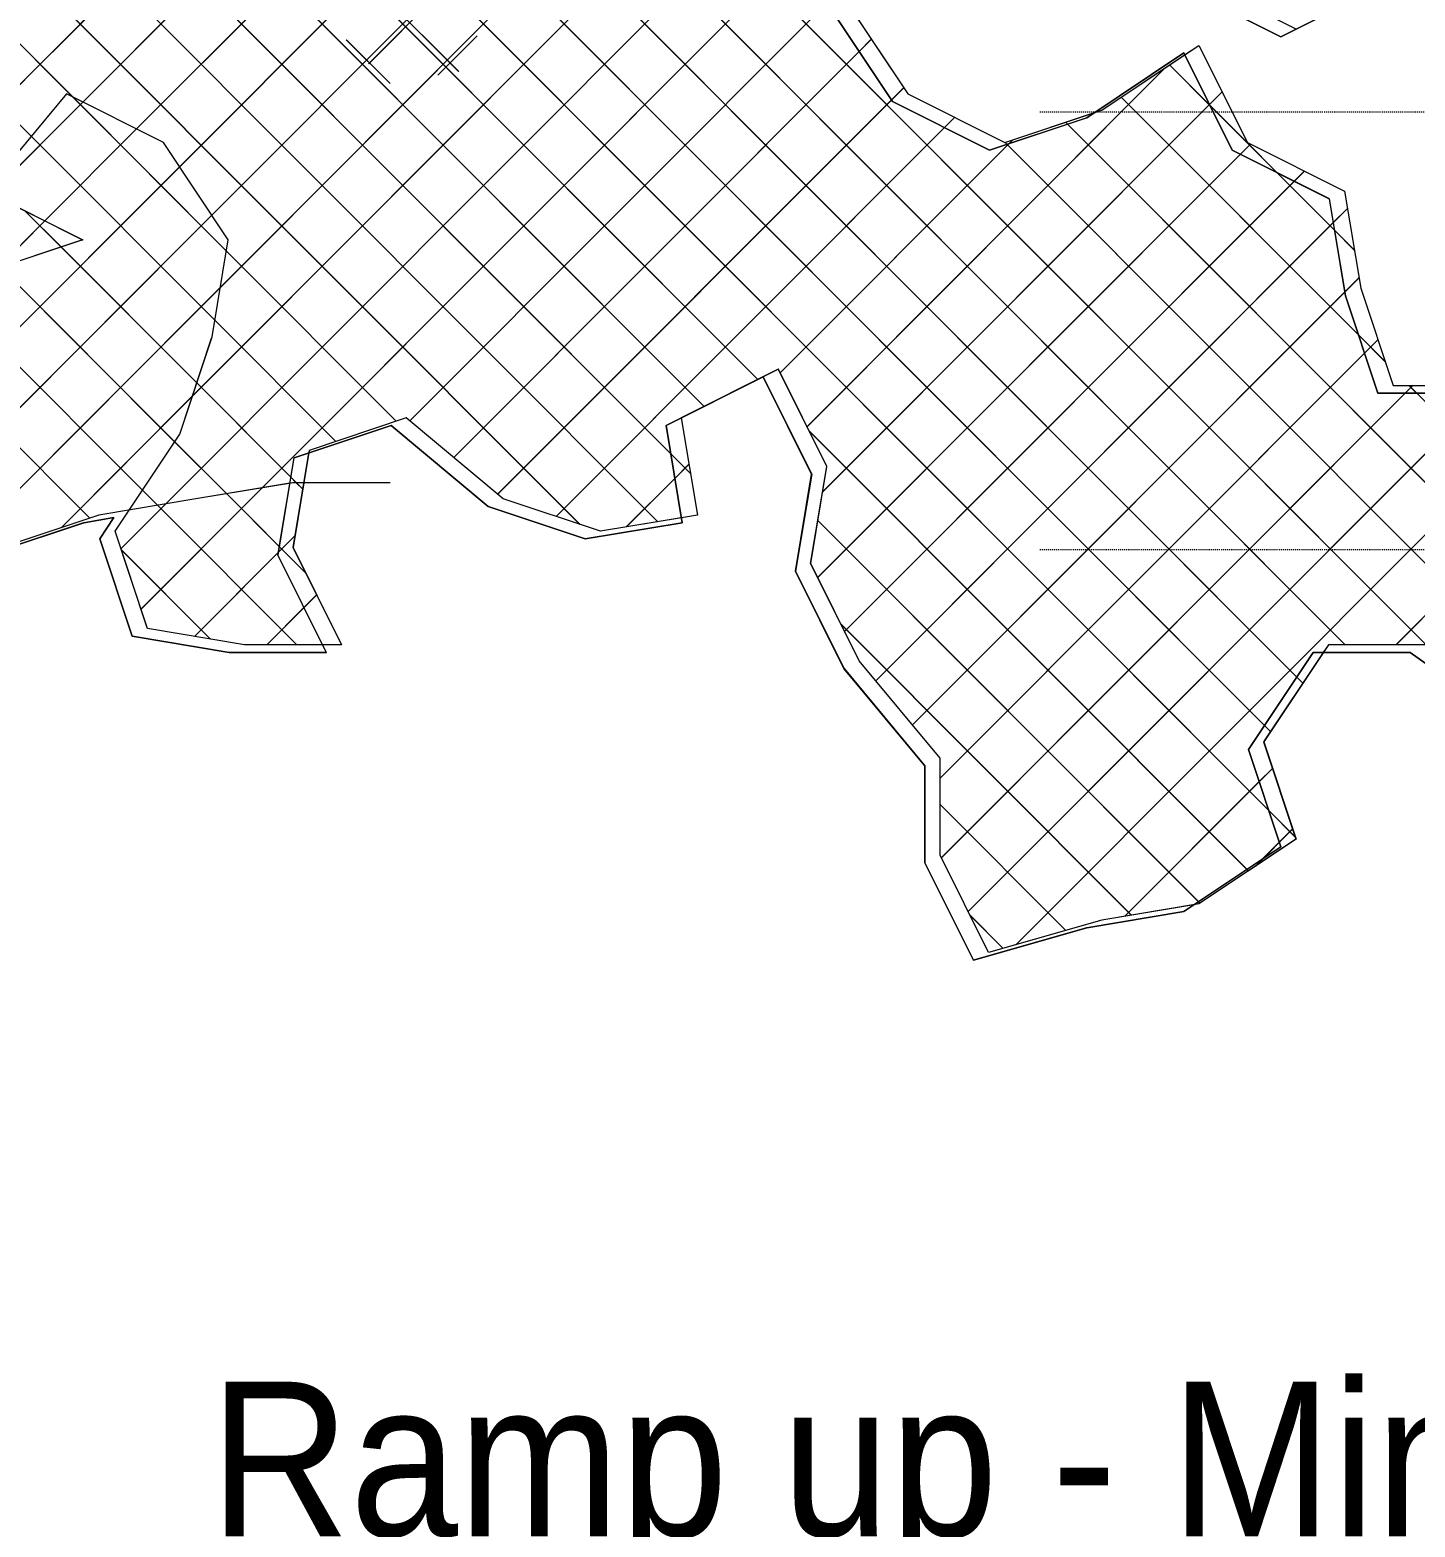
# Model space of a CAD drawing. Header units: millimetres. Extents: x -12186 to 152825, y -4386 to 9463.
# Drawn here: x 122247 to 123591, y 1431 to 2885 of the extents above; entities that cross this region are included whole.
import ezdxf

# ---------------------------------------------------------------- set-up
doc = ezdxf.new("R2010")
doc.units = ezdxf.units.MM
doc.linetypes.add('1000 Dashed', pattern=[2, 1, -1])
for name, color, linetype, lineweight in [('A-FLOR-LEVL', 51, 'Continuous', 5), ('G-ANNO-TEXT', 231, 'Continuous', 5), ('G-IMPT', 8, 'Continuous', 5), ('L-PLNT', 71, 'Continuous', 5)]:
    doc.layers.add(name, color=color, linetype=linetype, lineweight=lineweight)
doc.styles.add('Arial_4', font='arial.ttf', dxfattribs={"width": 0.9, "height": 150})

# ---------------------------------------------------------------- blocks, each defined once
blk = doc.blocks.new('SVA_Shades of Green Tree - Australian_Tree_based_on_Leopard_Tree_2901-V502-Section 4')
at = {"layer": 'G-IMPT'}
for p, q in [((-36487.1, 2545.1), (-37126.5, 3185.6)), ((-36487, 2545.1), (-37126.3, 3185.6)), ((-36539.3, 2519), (-37193.2, 3174)), ((-36539.2, 2519), (-37193, 3174)), ((-36571.6, 2472.9), (-37259.9, 3162.3)), ((-36552.4, 2453.8), (-37259.7, 3162.3)), ((-37385.5, 2649.6), (-36904.6, 3131.3)), ((-37385.5, 2649.5), (-36904.5, 3131.3)), ((-36584.2, 2407.1), (-37313, 3137.2)), ((-36584.1, 2407.1), (-37312.9, 3137.2)), ((-37142.6, 2814.5), (-36821.9, 3135.8)), ((-37142.4, 2814.5), (-36821.7, 3135.8)), ((-37090.4, 2788.4), (-36743.6, 3135.8)), ((-37090.2, 2788.4), (-36743.4, 3135.8)), ((-37048.5, 2751.8), (-36665.3, 3135.8)), ((-37048.4, 2751.8), (-36665.1, 3135.8)), ((-37017.2, 2704.8), (-36587, 3135.8)), ((-37017.1, 2704.8), (-36586.8, 3135.8)), ((-37009, 2634.6), (-36508.7, 3135.8)), ((-37008.9, 2634.6), (-36508.5, 3135.8)), ((-36495.5, 2710.4), (-36913.5, 3129.1)), ((-35989.2, 2203.4), (-36913.4, 3129.1)), ((-35963.9, 2256.3), (-36841.8, 3135.8)), ((-35957.9, 2250.5), (-36841.7, 3135.8)), ((-36310.1, 2681.5), (-36763.5, 3135.8)), ((-35916.8, 2287.7), (-36763.4, 3135.8)), ((-35837.7, 2286.8), (-36685.2, 3135.8)), ((-35837.6, 2286.8), (-36685.1, 3135.8)), ((-35991, 2126.6), (-36976.7, 3114)), ((-35965.1, 2100.9), (-36976.5, 3114)), ((-36659.8, 2404.4), (-37342.4, 3088.1)), ((-36659.7, 2404.4), (-37342.3, 3088.1)), ((-37036.2, 2528.9), (-36478.2, 3087.8)), ((-37036.1, 2528.9), (-36478.1, 3087.8)), ((-37152.5, 2819.5), (-37411.5, 3078.9)), ((-37152.3, 2819.5), (-37411.4, 3078.9)), ((-37062.3, 2424.3), (-36454.6, 3033)), ((-37062.2, 2424.3), (-36454.5, 3033)), ((-37192.5, 2781.3), (-37420, 3009.1)), ((-37192.6, 2781.3), (-37420, 3009)), ((-36968.2, 2440), (-36430.9, 2978.3)), ((-36940.2, 2468.2), (-36431, 2978.3)), ((-36777.7, 2844.1), (-36899.5, 2966.2)), ((-36777.5, 2844.1), (-36899.4, 2966.2)), ((-36865, 2851.8), (-36761.8, 2955.1)), ((-36864.9, 2851.8), (-36761.7, 2955.1)), ((-36825.1, 2505.1), (-36407.4, 2923.5)), ((-36825, 2505.1), (-36407.2, 2923.5)), ((-36797.9, 2840.5), (-36759.7, 2878.8)), ((-36797.8, 2840.5), (-36759.6, 2878.8)), ((-36844.2, 2832.4), (-36886.7, 2874.9)), ((-36844.1, 2832.4), (-36886.5, 2874.9)), ((-36782.4, 2469.4), (-36388.7, 2863.7)), ((-36782.3, 2469.4), (-36376.9, 2875.5)), ((-36388.7, 2863.7), (-36377, 2875.5)), ((-36048.2, 2811.3), (-36087.4, 2850.6)), ((-35907.9, 2670.9), (-36087.3, 2850.6)), ((-36439.4, 2499.3), (-36091.3, 2848)), ((-36439.3, 2499.3), (-36091.2, 2848)), ((-36739.6, 2433.8), (-36345.5, 2828.5)), ((-36424.1, 2436), (-36036.3, 2824.5)), ((-36357.4, 2816.7), (-36345.7, 2828.5)), ((-36048.6, 2812.3), (-36036.4, 2824.5)), ((-37231.5, 2725.4), (-37142.6, 2814.5)), ((-37231.4, 2725.4), (-37142.4, 2814.5)), ((-37003.1, 2669.9), (-37152.5, 2819.5)), ((-37003, 2669.9), (-37152.3, 2819.5)), ((-36739.7, 2433.8), (-36357.4, 2816.7)), ((-36424.3, 2436), (-36048.6, 2812.3)), ((-35903.9, 2588.4), (-36134.4, 2819.2)), ((-35878, 2562.6), (-36134.2, 2819.2)), ((-35983.1, 2746.1), (-36048.2, 2811.3)), ((-36682.9, 2412.1), (-36296, 2799.6)), ((-36305.9, 2789.8), (-36296.1, 2799.6)), ((-36186.5, 2793.1), (-36188.4, 2794.9)), ((-35611.9, 2217.6), (-36188.3, 2794.9)), ((-35616.7, 2222.3), (-36186.5, 2793.1)), ((-37014.3, 2602.7), (-37192.6, 2781.3)), ((-37014.2, 2602.7), (-37192.5, 2781.3)), ((-37179.3, 2699.2), (-37090.4, 2788.4)), ((-37179.2, 2699.2), (-37090.2, 2788.4)), ((-36683, 2412.1), (-36305.9, 2789.8)), ((-36465.4, 2551.6), (-36239.5, 2777.8)), ((-36243.4, 2774.1), (-36239.6, 2777.8)), ((-36465.5, 2551.6), (-36243.4, 2774.1)), ((-36429.1, 2352.8), (-36018.6, 2763.9)), ((-36428.9, 2352.8), (-36008.7, 2773.8)), ((-36245.3, 2773.5), (-36247.1, 2775.3)), ((-35681.7, 2209.1), (-36247, 2775.3)), ((-35681.8, 2209.1), (-36245.3, 2773.5)), ((-36018.6, 2763.9), (-36008.8, 2773.8)), ((-37236.9, 2563.2), (-37048.5, 2751.8)), ((-37236.8, 2563.2), (-37048.4, 2751.8)), ((-36402.8, 2300.5), (-35956.5, 2747.6)), ((-35966.4, 2737.8), (-35956.6, 2747.6)), ((-36403, 2300.5), (-35966.4, 2737.8)), ((-35927.1, 2690.1), (-35983.1, 2746.1)), ((-37406.7, 2314.7), (-37017.2, 2704.8)), ((-37406.6, 2314.6), (-37017.1, 2704.8)), ((-37163.7, 2673.9), (-37198.7, 2709)), ((-37163.6, 2673.9), (-37198.6, 2709)), ((-35995.2, 2209.3), (-36494.4, 2709.3)), ((-36372.4, 2252.5), (-35914.6, 2711.1)), ((-35928.4, 2697.5), (-35914.7, 2711.1)), ((-37225.2, 2653.4), (-37179.3, 2699.2)), ((-37225, 2653.4), (-37179.2, 2699.2)), ((-36372.5, 2252.5), (-35928.4, 2697.5)), ((-35908, 2670.9), (-35927.1, 2690.1)), ((-35916.9, 2287.7), (-36309.7, 2681.1)), ((-37031.9, 2541.8), (-37163.7, 2673.9)), ((-37031.8, 2541.8), (-37163.6, 2673.9)), ((-36838.5, 2505), (-37003.1, 2669.9)), ((-36838.1, 2504.7), (-37003, 2669.9)), ((-37053.3, 2484.8), (-37222.4, 2654.3)), ((-37053.2, 2484.8), (-37222.3, 2654.3)), ((-37403.4, 2239.6), (-37009, 2634.6)), ((-37403.4, 2239.4), (-37008.9, 2634.6)), ((-36336.8, 2209.8), (-35903.4, 2643.9)), ((-35917.2, 2630.3), (-35903.5, 2643.9)), ((-36336.9, 2209.8), (-35917.2, 2630.3)), ((-36896.9, 2485.1), (-37014.3, 2602.7)), ((-36896.8, 2485.1), (-37014.2, 2602.7)), ((-37084.6, 2437.8), (-37236.9, 2590.3)), ((-37084.5, 2437.8), (-37236.8, 2590.3)), ((-35878.2, 2562.6), (-35903.9, 2588.4)), ((-36310.1, 2158.1), (-35885.1, 2583.8)), ((-35898.1, 2570.9), (-35885.2, 2583.8)), ((-36310.2, 2158.1), (-35898.1, 2570.9)), ((-36236.6, 1996.5), (-35669.3, 2564.7)), ((-36282.9, 2028.6), (-35766.7, 2545.6)), ((-36282.8, 2028.6), (-35766.6, 2545.6)), ((-36236.7, 1996.5), (-35682.3, 2551.8)), ((-37135.8, 2410.6), (-37262.8, 2537.8)), ((-37135.6, 2410.6), (-37262.6, 2537.8)), ((-36954.1, 2463.9), (-37031.9, 2541.8)), ((-36935.1, 2445), (-37031.8, 2541.8)), ((-36309, 2080.9), (-35858.7, 2532)), ((-36308.9, 2080.9), (-35851.2, 2539.3)), ((-35858.7, 2532), (-35851.3, 2539.3)), ((-35847.6, 2532), (-35855, 2539.3)), ((-35576.3, 2260.4), (-35854.8, 2539.3)), ((-37163.6, 2401.3), (-37036.2, 2528.9)), ((-37163.5, 2401.3), (-37036.1, 2528.9)), ((-35867.5, 2287.7), (-35648.6, 2507)), ((-36012.3, 2069.6), (-36437.5, 2495.4)), ((-36010.8, 2068.1), (-36437.4, 2495.4)), ((-35867.6, 2287.7), (-35658.5, 2497.2)), ((-37002.8, 2434.3), (-37053.3, 2484.8)), ((-37002.7, 2434.3), (-37053.2, 2484.8)), ((-36552.5, 2453.8), (-36571.6, 2472.9)), ((-36968.4, 2440), (-36940.3, 2468.1)), ((-36940.6, 2450.3), (-36953.8, 2463.6)), ((-36614.7, 2402), (-36553.9, 2462.9)), ((-36567.7, 2449.2), (-36554, 2462.9)), ((-36935.2, 2445), (-36940.6, 2450.3)), ((-36929, 2438.8), (-36935.2, 2445)), ((-36928.9, 2438.8), (-36935.1, 2445)), ((-36614.8, 2402), (-36567.7, 2449.2)), ((-37086, 2322.1), (-36968.4, 2440)), ((-37085.9, 2322.1), (-36968.2, 2440)), ((-37069.9, 2423.1), (-37084.6, 2437.8)), ((-37069.8, 2423.1), (-37084.5, 2437.8)), ((-36951.7, 2383.1), (-37002.8, 2434.3)), ((-36926.1, 2357.6), (-37002.7, 2434.3)), ((-37105.6, 2380.9), (-37062.3, 2424.3)), ((-37105.5, 2380.9), (-37062.2, 2424.3)), ((-36934.8, 2287.7), (-37069.9, 2423.1)), ((-36934.7, 2287.7), (-37069.8, 2423.1)), ((-36059.3, 2038.2), (-36428.9, 2408.4)), ((-36057.8, 2036.8), (-36428.7, 2408.4)), ((-37033.9, 2295.8), (-36936.5, 2393.4)), ((-36952.7, 2377.2), (-36936.6, 2393.4)), ((-37018.6, 2293.2), (-37105.4, 2380.2)), ((-37018.5, 2293.2), (-37105.2, 2380.2)), ((-37034, 2295.8), (-36952.7, 2377.2)), ((-36926.2, 2357.6), (-36951.7, 2383.1)), ((-36963.7, 2287.7), (-36915.4, 2336.1)), ((-36927.8, 2323.8), (-36915.5, 2336.1)), ((-36963.8, 2287.7), (-36927.8, 2323.8)), ((-36124.6, 2025.1), (-36406.5, 2307.5)), ((-36124.4, 2025.1), (-36406.3, 2307.5)), ((-35958, 2250.5), (-35963.9, 2256.3)), ((-35989.4, 2203.4), (-35995.2, 2209.3)), ((-36130.7, 2024.1), (-35987.4, 2167.6)), ((-36000.4, 2154.8), (-35987.5, 2167.6)), ((-36130.8, 2024.1), (-36000.4, 2154.8)), ((-36188.1, 2010.4), (-36310.2, 2132.7)), ((-36188, 2010.4), (-36310.1, 2132.7)), ((-35965.3, 2100.9), (-35991, 2126.6)), ((-36003.7, 2072.8), (-35967.8, 2108.8)), ((-35980.8, 2096), (-35967.9, 2108.8)), ((-35996.7, 2080), (-35980.8, 2096)), ((-36003.9, 2072.8), (-35996.7, 2080)), ((-36010.9, 2068.1), (-36012.3, 2069.6)), ((-36057.9, 2036.8), (-36059.3, 2038.2)), ((-36249, 1992.9), (-36281.2, 2025.1)), ((-36248.9, 1992.9), (-36281, 2025.1))]:
    blk.add_line(p, q, dxfattribs=at)
at = {"layer": 'G-IMPT', "flags": 128}
for points in [[(-35776.1, 2932.5), (-35854.6, 3026.9), (-35870.3, 2932.5), (-35964.5, 2885.3), (-36058.8, 2932.5), (-36090.2, 3026.9), (-36184.4, 3089.8), (-36215.8, 2995.4), (-36310.1, 2916.8), (-36404.3, 2916.8), (-36341.5, 2822.4), (-36247.3, 2775.2), (-36153, 2806.7), (-36058.8, 2869.6), (-36011.7, 2775.2), (-35917.4, 2728.1), (-35901.7, 2633.7), (-35870.3, 2539.3), (-35776.1, 2539.3)], [(-35838.9, 2287.7), (-35933.1, 2287.7), (-35995.9, 2193.4), (-35964.5, 2099), (-36058.8, 2036.1), (-36153, 2020.4), (-36263, 1988.9), (-36310.1, 2083.3), (-36310.1, 2177.6), (-36388.6, 2272), (-36435.7, 2366.4), (-36420, 2460.7), (-36467.1, 2555.1), (-36561.4, 2507.9), (-36545.7, 2413.5), (-36639.9, 2397.8), (-36734.2, 2429.3), (-36828.4, 2507.9), (-36922.6, 2476.4), (-36938.3, 2382.1), (-36891.2, 2287.7), (-36985.5, 2287.7), (-37079.7, 2303.4), (-37111.1, 2397.8), (-37048.3, 2492.2), (-37016.9, 2586.5), (-37001.2, 2680.9), (-37064, 2775.2), (-37158.2, 2822.4), (-37236.8, 2728.1), (-37142.5, 2680.9), (-37236.8, 2649.4)], [(-36399.5, 2909.4), (-36341.6, 2822.4), (-36247.4, 2775.2), (-36160.3, 2804.3)], [(-36072.7, 2860.4), (-36058.9, 2869.6), (-36011.8, 2775.2), (-35917.5, 2728.1), (-35901.8, 2633.7), (-35870.4, 2539.3), (-35779.8, 2539.3)], [(-36160.3, 2804.3), (-36153.1, 2806.7), (-36072.7, 2860.4)], [(-37017, 2586.5), (-37001.3, 2680.9), (-37064.1, 2775.2), (-37158.4, 2822.4), (-37236.9, 2728.1), (-37142.7, 2680.9), (-37236.9, 2649.4), (-37236.9, 2555.1), (-37331.1, 2492.2), (-37411.3, 2465.4)], [(-37080, 2304.1), (-37111.2, 2397.8), (-37048.4, 2492.2), (-37017.4, 2585.4)], [(-36063.7, 2035.3), (-36153.1, 2020.4), (-36263.1, 1988.9), (-36310.2, 2083.3), (-36310.2, 2177.6), (-36388.7, 2272), (-36435.9, 2366.4), (-36420.2, 2460.7), (-36467.3, 2555.1), (-36561.5, 2507.9)], [(-36734.3, 2429.3), (-36828.5, 2507.9), (-36922.8, 2476.4), (-36923.2, 2473.8)], [(-36561.5, 2507.9), (-36545.8, 2413.5), (-36561.3, 2411)], [(-36923.2, 2473.8), (-36938.5, 2382.1), (-36891.4, 2287.7), (-36909.7, 2287.7)], [(-36844.1, 2445), (-36938.3, 2445), (-37032.6, 2429.3), (-37126.8, 2413.5), (-37221.1, 2382.1), (-37315.3, 2287.7), (-37393.8, 2193.4), (-37409.5, 2099), (-37416.1, 2059.6)], [(-36941.5, 2444.5), (-37032.7, 2429.3), (-37127, 2413.5), (-37221.2, 2382.1), (-37224.9, 2378.3)], [(-36844.2, 2445), (-36938.5, 2445), (-36941.5, 2444.5)], [(-36561.3, 2411), (-36640, 2397.8), (-36733.4, 2429)], [(-36909.7, 2287.7), (-36985.6, 2287.7), (-37079.8, 2303.4)], [(-35729.1, 2209.1), (-35839, 2287.7), (-35933.2, 2287.7), (-35938.2, 2280.3)], [(-35938.2, 2280.3), (-35996.1, 2193.4), (-35964.7, 2099), (-36058.9, 2036.1), (-36063.7, 2035.3)]]:
    blk.add_lwpolyline(points, dxfattribs=at)
at = {"layer": 'L-PLNT'}
for p, q in [((-36073.6, 2925.1), (-35979.3, 2877.9)), ((-35979.4, 2877.9), (-36073.6, 2925.1)), ((-35979.3, 2877.9), (-35885.1, 2925.1)), ((-35885.1, 2925.1), (-35979.3, 2878)), ((-36419.2, 2909.4), (-36356.3, 2815)), ((-36356.3, 2815), (-36419.1, 2909.4)), ((-35979.4, 2877.9), (-35979.3, 2877.9)), ((-36073.6, 2862.2), (-36167.8, 2799.3)), ((-36167.8, 2799.3), (-36073.6, 2862.2)), ((-36026.5, 2767.8), (-36073.6, 2862.2)), ((-36073.6, 2862.2), (-36026.5, 2767.8)), ((-36073.6, 2862.2), (-36073.6, 2862.2)), ((-36262.1, 2767.8), (-36356.3, 2815)), ((-36356.3, 2815), (-36262.1, 2767.8)), ((-36356.3, 2815), (-36356.3, 2815)), ((-36167.8, 2799.3), (-36262.1, 2767.8)), ((-36262.1, 2767.9), (-36167.9, 2799.3)), ((-36167.9, 2799.3), (-36167.8, 2799.3)), ((-36262.1, 2767.8), (-36262.1, 2767.8)), ((-35932.2, 2720.7), (-36026.5, 2767.8)), ((-36026.5, 2767.8), (-35932.3, 2720.7)), ((-36026.5, 2767.8), (-36026.5, 2767.8)), ((-35932.3, 2720.7), (-35916.6, 2626.3)), ((-35932.3, 2720.7), (-35932.2, 2720.7)), ((-35916.5, 2626.3), (-35932.2, 2720.7)), ((-35916.6, 2626.3), (-35885.1, 2532)), ((-35916.6, 2626.3), (-35916.5, 2626.3)), ((-35885.1, 2532), (-35916.5, 2626.3)), ((-36576.2, 2500.5), (-36482, 2547.7)), ((-36482, 2547.7), (-36576.2, 2500.5)), ((-36482, 2547.7), (-36434.8, 2453.3)), ((-36434.9, 2453.3), (-36482, 2547.7)), ((-36482, 2547.7), (-36482, 2547.7)), ((-35790.9, 2532), (-35885.1, 2532)), ((-35885.1, 2532), (-35790.9, 2532)), ((-35885.1, 2532), (-35885.1, 2532)), ((-36937.4, 2469), (-36843.2, 2500.5)), ((-36843.2, 2500.5), (-36937.4, 2469.1)), ((-36843.2, 2500.5), (-36749, 2421.9)), ((-36749, 2421.9), (-36843.2, 2500.5)), ((-36843.2, 2500.5), (-36843.2, 2500.5)), ((-36560.5, 2406.1), (-36576.2, 2500.5)), ((-36576.2, 2500.5), (-36560.5, 2406.1)), ((-36576.2, 2500.5), (-36576.2, 2500.5)), ((-36953.2, 2374.7), (-36937.4, 2469)), ((-36937.5, 2469), (-36953.2, 2374.7)), ((-36937.5, 2469), (-36937.4, 2469)), ((-36450.6, 2359), (-36434.9, 2453.3)), ((-36434.8, 2453.3), (-36450.5, 2359)), ((-36434.9, 2453.3), (-36434.8, 2453.3)), ((-36749, 2421.9), (-36654.7, 2390.4)), ((-36654.8, 2390.4), (-36749, 2421.9)), ((-36749, 2421.9), (-36749, 2421.9)), ((-37235.9, 2374.7), (-37141.6, 2406.1)), ((-37141.7, 2406.1), (-37235.9, 2374.7)), ((-37141.7, 2406.1), (-37141.6, 2406.1)), ((-37141.6, 2406.1), (-37112.2, 2411.1)), ((-37112.2, 2411.1), (-37141.6, 2406.1)), ((-37126, 2390.4), (-37112.2, 2411.1)), ((-37112.2, 2411.1), (-37125.9, 2390.4)), ((-37112.2, 2411.1), (-37112.2, 2411.1)), ((-36654.7, 2390.4), (-36560.5, 2406.1)), ((-36560.5, 2406.1), (-36654.7, 2390.4)), ((-36560.5, 2406.1), (-36560.5, 2406.1)), ((-37094.6, 2296.1), (-37126, 2390.4)), ((-37126, 2390.4), (-37125.9, 2390.4)), ((-37125.9, 2390.4), (-37094.5, 2296.1)), ((-36654.8, 2390.4), (-36654.7, 2390.4)), ((-36906, 2280.3), (-36953.2, 2374.7)), ((-36953.2, 2374.7), (-36906.1, 2280.3)), ((-36953.2, 2374.7), (-36953.2, 2374.7)), ((-36403.5, 2264.6), (-36450.6, 2359)), ((-36450.6, 2359), (-36450.5, 2359)), ((-36450.5, 2359), (-36403.4, 2264.6)), ((-37094.6, 2296.1), (-37094.5, 2296.1)), ((-37094.5, 2296.1), (-37000.3, 2280.3)), ((-37000.3, 2280.3), (-37094.5, 2296)), ((-37000.3, 2280.3), (-36906, 2280.3)), ((-36906.1, 2280.3), (-37000.3, 2280.3)), ((-37000.3, 2280.3), (-37000.3, 2280.3)), ((-36906.1, 2280.3), (-36906, 2280.3)), ((-36010.8, 2186), (-35947.9, 2280.3)), ((-35948, 2280.3), (-36010.8, 2186)), ((-35948, 2280.3), (-35947.9, 2280.3)), ((-35947.9, 2280.3), (-35853.7, 2280.3)), ((-35853.7, 2280.3), (-35947.9, 2280.3)), ((-35853.7, 2280.3), (-35743.7, 2201.7)), ((-35743.8, 2201.7), (-35853.7, 2280.3)), ((-35853.7, 2280.3), (-35853.7, 2280.3)), ((-36324.9, 2170.2), (-36403.5, 2264.6)), ((-36403.5, 2264.6), (-36403.4, 2264.6)), ((-36403.4, 2264.6), (-36324.9, 2170.2)), ((-35979.3, 2091.6), (-36010.8, 2186)), ((-36010.8, 2186), (-35979.4, 2091.6)), ((-36010.8, 2186), (-36010.8, 2186)), ((-36324.9, 2170.2), (-36324.9, 2075.9)), ((-36324.9, 2075.9), (-36324.9, 2170.2)), ((-36324.9, 2170.2), (-36324.9, 2170.2)), ((-36073.6, 2028.7), (-35979.3, 2091.6)), ((-35979.4, 2091.6), (-36073.6, 2028.7)), ((-35979.4, 2091.6), (-35979.3, 2091.6)), ((-36324.9, 2075.9), (-36277.8, 1981.5)), ((-36277.8, 1981.5), (-36324.9, 2075.9)), ((-36324.9, 2075.9), (-36324.9, 2075.9)), ((-36167.8, 2013), (-36073.6, 2028.7)), ((-36073.6, 2028.7), (-36167.8, 2013)), ((-36073.6, 2028.7), (-36073.6, 2028.7)), ((-36277.8, 1981.5), (-36167.8, 2013)), ((-36167.9, 2013), (-36277.8, 1981.5)), ((-36167.9, 2013), (-36167.8, 2013)), ((-36277.8, 1981.5), (-36277.8, 1981.5))]:
    blk.add_line(p, q, dxfattribs=at)

msp = doc.modelspace()

# ---------------------------------------------------------------- linework, layer by layer
at = {"layer": 'A-FLOR-LEVL', "linetype": '1000 Dashed'}
for p, q in [((123226.9, 2805), (152025.2, 2805)), ((123226.9, 2380), (150755.2, 2380))]:
    msp.add_line(p, q, dxfattribs=at)

# ---------------------------------------------------------------- block references
at = {"layer": 'L-PLNT'}
msp.add_blockref('SVA_Shades of Green Tree - Australian_Tree_based_on_Leopard_Tree_2901-V502-Section 4', (159440.3, 0), dxfattribs=at)

# ---------------------------------------------------------------- next in the draw order: texts
at = {"layer": 'G-ANNO-TEXT', "color": 7, "insert": (122421.1, 1572.2), "char_height": 150, "width": 2027.468, "attachment_point": 1, "style": 'Arial_4', "bg_fill": 3, "box_fill_scale": 1.25, "bg_fill_color": 256, "bg_fill_true_color": 13158600, "bg_fill_transparency": 0}
msp.add_mtext('Ramp up - Min 1:12', dxfattribs=at)

doc.saveas('drawing.dxf')
